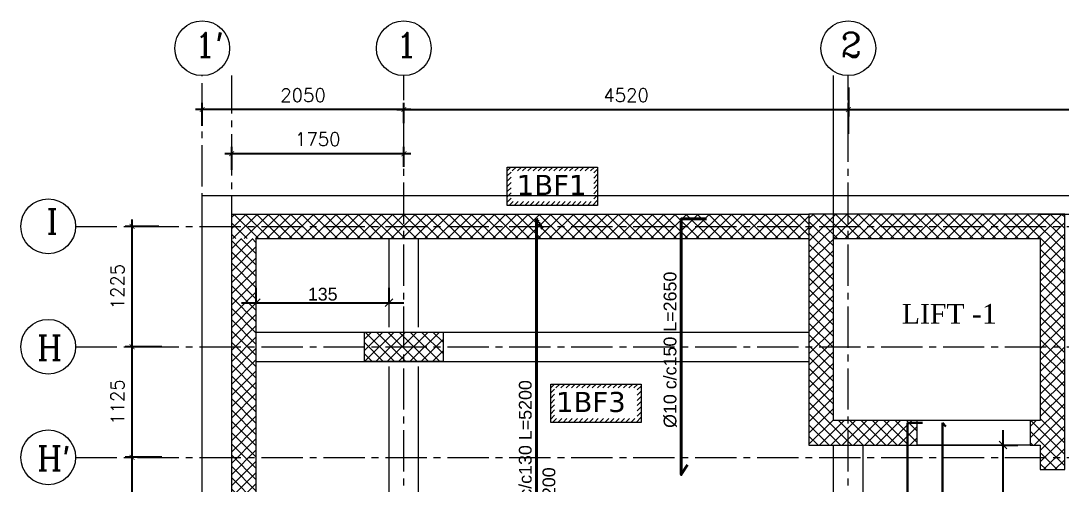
# Model space of a CAD drawing. Header units: inches. Extents: x -26151 to 62940, y -10194 to 246332.
# Drawn here: x -25551 to -24492, y 119575 to 120048 of the extents above; entities that cross this region are included whole.
import ezdxf

# ---------------------------------------------------------------- set-up
doc = ezdxf.new("R2010")
doc.units = ezdxf.units.IN
doc.header["$LTSCALE"] = 0.7
doc.header["$MEASUREMENT"] = 0
for name, pattern in [('ACAD_ISO10W100', [18, 12, -3, 0, -3]), ('CENTER2', [1.125, 0.75, -0.125, 0.125, -0.125]), ('DASHED2', [0.375, 0.25, -0.125])]:
    doc.linetypes.add(name, pattern=pattern)
doc.layers.get('0').update_dxf_attribs({"lineweight": 13})
doc.layers.get('Defpoints').update_dxf_attribs({"lineweight": 5})
for name, color, linetype, lineweight in [('axis', 254, 'ACAD_ISO10W100', 9), ('BEAM', 5, 'Continuous', 0), ('COLUMN', 4, 'Continuous', 20), ('dim', 1, 'Continuous', 25), ('hach', 9, 'Continuous', 9), ('hach 1', 254, 'Continuous', 9), ('hatch', 9, 'Continuous', 9), ('TEXT', 3, 'Continuous', 25), ('top renforcment', 7, 'Continuous', 40)]:
    doc.layers.add(name, color=color, linetype=linetype, lineweight=lineweight)
doc.styles.add('100', font='romans.shx', dxfattribs={"height": 13.5})
doc.styles.add('GENERATED_STYLE_4', font='verdanai.ttf')
doc.styles.add('QW', font='times.ttf', dxfattribs={"height": 15})
doc.styles.add('romanc', font='verdana.ttf', dxfattribs={"height": 250})
doc.styles.get("Standard").update_dxf_attribs({"font": 'arial.ttf', "height": 13})
doc.dimstyles.new('abr100', dxfattribs={"dimtxt": 15, "dimasz": 5, "dimexe": 7, "dimexo": 7, "dimgap": 8, "dimtad": 1, "dimdec": 0, "dimlfac": 10, "dimzin": 4, "dimdsep": 46, "dimtxsty": '100', "dimblk": 'ARCHTICK', "dimcen": 0.09, "dimdle": 7, "dimclrd": 1, "dimclre": 8, "dimclrt": 2, "dimadec": 0, "dimazin": 1, "dimtfac": 1, "dimtdec": 0, "dimtix": 1, "dimtofl": 0, "dimtmove": 0, "dimatfit": 3, "dimldrblk": 'ARCHTICK', "dimfxl": 0, "dimtolj": 1, "dimtzin": 0, "dimlwd": -1, "dimlwe": -1, "dimarcsym": 0})
doc.dimstyles.get("Standard").update_dxf_attribs({"dimtxt": 13, "dimasz": 5, "dimexe": 0.18, "dimexo": 0.0625, "dimgap": 6, "dimtad": 1, "dimdec": 0, "dimlfac": 10, "dimzin": 0, "dimdsep": 46, "dimtxsty": 'Standard', "dimblk": 'ARCHTICK', "dimcen": 0.09, "dimse1": 1, "dimse2": 1, "dimclrd": 1, "dimclre": 7, "dimclrt": 3, "dimadec": 0, "dimazin": 0, "dimtfac": 1, "dimtdec": 0, "dimtix": 1, "dimtofl": 0, "dimtmove": 0, "dimatfit": 3, "dimldrblk": 'ARCHTICK', "dimfxl": 0, "dimtolj": 1, "dimtzin": 0, "dimarcsym": 0})
doc.dimstyles.new('STANDARD$0', dxfattribs={"dimscale": 0, "dimtxt": 50, "dimasz": 8, "dimexe": 15, "dimexo": 0.0625, "dimgap": 2, "dimtad": 1, "dimdec": 0, "dimzin": 0, "dimdsep": 46, "dimtxsty": 'Standard', "dimblk1": 'ARCHTICK', "dimblk2": 'ARCHTICK', "dimsah": 1, "dimcen": 0.09, "dimdle": 15, "dimclrd": 3, "dimclre": 3, "dimclrt": 3, "dimazin": 0, "dimtfac": 1, "dimtdec": 0, "dimtofl": 0, "dimtmove": 1, "dimatfit": 3, "dimldrblk": 'ARCHTICK', "dimfxl": 0, "dimtolj": 1, "dimtzin": 0, "dimarcsym": 0})

# ---------------------------------------------------------------- blocks, each defined once
blk = doc.blocks.new('_ArchTick')
at = {"color": 0, "linetype": 'ByBlock', "lineweight": 0, "const_width": 0.15}
blk.add_lwpolyline([(-0.5, -0.5), (0.5, 0.5)], dxfattribs=at)
blk = doc.blocks.new('*D1463')
at = {"layer": 'Defpoints', "color": 0, "lineweight": 30, "transparency": 16777216}
for p in [(-24709.4, 119957.4), (-25161.4, 119936.5), (-24709.4, 119925.7)]:
    blk.add_point(p, dxfattribs=at)
at = {"layer": 'dim', "color": 8, "transparency": 16777216}
for p, q in [((-25161.4, 119943.5), (-25161.4, 119964.4)), ((-24709.4, 119932.7), (-24709.4, 119964.4))]:
    blk.add_line(p, q, dxfattribs=at)
at = {"layer": 'dim', "color": 1, "transparency": 16777216}
blk.add_line((-25168.4, 119957.4), (-24702.4, 119957.4), dxfattribs=at)
at = {"layer": 'dim', "color": 1, "transparency": 16777216, "xscale": 5, "yscale": 5, "zscale": 5, "rotation": 180}
blk.add_blockref('_ArchTick', (-25161.4, 119957.4), dxfattribs=at)
at = {"layer": 'dim', "color": 1, "transparency": 16777216, "xscale": 5, "yscale": 5, "zscale": 5}
blk.add_blockref('_ArchTick', (-24709.4, 119957.4), dxfattribs=at)
at = {"layer": 'dim', "color": 2, "lineweight": 30, "transparency": 16777216, "insert": (-24935.4, 119972.1), "char_height": 13.5, "attachment_point": 5, "style": '100'}
blk.add_mtext('\\A1;4520', dxfattribs=at)
blk = doc.blocks.new('*D1472')
at = {"layer": 'Defpoints', "color": 0, "lineweight": 30, "transparency": 16777216}
for p in [(-25437.7, 119603.6), (-25400.5, 119603.6), (-25400.5, 119351.1)]:
    blk.add_point(p, dxfattribs=at)
at = {"layer": 'dim', "color": 1, "transparency": 16777216}
blk.add_line((-25437.7, 119344.1), (-25437.7, 119610.6), dxfattribs=at)
at = {"layer": 'dim', "color": 8, "transparency": 16777216}
for p, q in [((-25407.5, 119603.6), (-25444.7, 119603.6)), ((-25407.5, 119351.1), (-25444.7, 119351.1))]:
    blk.add_line(p, q, dxfattribs=at)
at = {"layer": 'dim', "color": 1, "transparency": 16777216, "xscale": 5, "yscale": 5, "zscale": 5}
for p, rotation in [((-25437.7, 119603.6), 90), ((-25437.7, 119351.1), 270)]:
    blk.add_blockref('_ArchTick', p, dxfattribs=dict(at, rotation=rotation))
at = {"layer": 'dim', "color": 2, "lineweight": 30, "transparency": 16777216, "insert": (-25452.5, 119477.3), "char_height": 13.5, "attachment_point": 5, "rotation": 90, "style": '100'}
blk.add_mtext('\\A1;2525', dxfattribs=at)
blk = doc.blocks.new('*D1474')
at = {"layer": 'Defpoints', "color": 0, "lineweight": 30, "transparency": 16777216}
for p in [(-25437.7, 119838.6), (-25403.4, 119838.6), (-25400.5, 119716.1)]:
    blk.add_point(p, dxfattribs=at)
at = {"layer": 'dim', "color": 1, "transparency": 16777216}
blk.add_line((-25437.7, 119709.1), (-25437.7, 119845.6), dxfattribs=at)
at = {"layer": 'dim', "color": 8, "transparency": 16777216}
for p, q in [((-25410.4, 119838.6), (-25444.7, 119838.6)), ((-25407.5, 119716.1), (-25444.7, 119716.1))]:
    blk.add_line(p, q, dxfattribs=at)
at = {"layer": 'dim', "color": 1, "transparency": 16777216, "xscale": 5, "yscale": 5, "zscale": 5}
for p, rotation in [((-25437.7, 119838.6), 90), ((-25437.7, 119716.1), 270)]:
    blk.add_blockref('_ArchTick', p, dxfattribs=dict(at, rotation=rotation))
at = {"layer": 'dim', "color": 2, "lineweight": 30, "transparency": 16777216, "insert": (-25452.5, 119777.3), "char_height": 13.5, "attachment_point": 5, "rotation": 90, "style": '100'}
blk.add_mtext('\\A1;1225', dxfattribs=at)
blk = doc.blocks.new('*D1475')
at = {"layer": 'Defpoints', "color": 0, "lineweight": 30, "transparency": 16777216}
for p in [(-25437.7, 119716.1), (-25400.5, 119716.1), (-25400.5, 119603.6)]:
    blk.add_point(p, dxfattribs=at)
at = {"layer": 'dim', "color": 8, "transparency": 16777216}
for p, q in [((-25407.5, 119716.1), (-25444.7, 119716.1)), ((-25407.5, 119603.6), (-25444.7, 119603.6))]:
    blk.add_line(p, q, dxfattribs=at)
at = {"layer": 'dim', "color": 1, "transparency": 16777216}
blk.add_line((-25437.7, 119596.6), (-25437.7, 119723.1), dxfattribs=at)
at = {"layer": 'dim', "color": 1, "transparency": 16777216, "xscale": 5, "yscale": 5, "zscale": 5}
for p, rotation in [((-25437.7, 119716.1), 90), ((-25437.7, 119603.6), 270)]:
    blk.add_blockref('_ArchTick', p, dxfattribs=dict(at, rotation=rotation))
at = {"layer": 'dim', "color": 2, "lineweight": 30, "transparency": 16777216, "insert": (-25452.5, 119659.8), "char_height": 13.5, "attachment_point": 5, "rotation": 90, "style": '100'}
blk.add_mtext('\\A1;1125', dxfattribs=at)
blk = doc.blocks.new('*D1476')
at = {"layer": 'Defpoints', "color": 0, "lineweight": 30, "transparency": 16777216}
for p in [(-25366.4, 119957.4), (-25366.4, 119934), (-25161.4, 119936.8)]:
    blk.add_point(p, dxfattribs=at)
at = {"layer": 'dim', "color": 8, "transparency": 16777216}
for p, q in [((-25366.4, 119941), (-25366.4, 119964.4)), ((-25161.4, 119943.8), (-25161.4, 119964.4))]:
    blk.add_line(p, q, dxfattribs=at)
at = {"layer": 'dim', "color": 1, "transparency": 16777216}
blk.add_line((-25154.4, 119957.4), (-25373.4, 119957.4), dxfattribs=at)
at = {"layer": 'dim', "color": 1, "transparency": 16777216, "xscale": 5, "yscale": 5, "zscale": 5, "rotation": 180}
blk.add_blockref('_ArchTick', (-25366.4, 119957.4), dxfattribs=at)
at = {"layer": 'dim', "color": 1, "transparency": 16777216, "xscale": 5, "yscale": 5, "zscale": 5}
blk.add_blockref('_ArchTick', (-25161.4, 119957.4), dxfattribs=at)
at = {"layer": 'dim', "color": 2, "lineweight": 30, "transparency": 16777216, "insert": (-25263.9, 119972.1), "char_height": 13.5, "attachment_point": 5, "style": '100'}
blk.add_mtext('\\A1;2050', dxfattribs=at)
blk = doc.blocks.new('*D1477')
at = {"layer": 'Defpoints', "color": 0, "lineweight": 30, "transparency": 16777216}
for p in [(-24709.4, 119987), (-24069.4, 119957.4), (-24069.4, 119928.3)]:
    blk.add_point(p, dxfattribs=at)
at = {"layer": 'dim', "color": 8, "transparency": 16777216}
for p, q in [((-24709.4, 119980), (-24709.4, 119950.4)), ((-24069.4, 119935.3), (-24069.4, 119964.4))]:
    blk.add_line(p, q, dxfattribs=at)
at = {"layer": 'dim', "color": 1, "transparency": 16777216}
blk.add_line((-24716.4, 119957.4), (-24062.4, 119957.4), dxfattribs=at)
at = {"layer": 'dim', "color": 1, "transparency": 16777216, "xscale": 5, "yscale": 5, "zscale": 5, "rotation": 180}
blk.add_blockref('_ArchTick', (-24709.4, 119957.4), dxfattribs=at)
at = {"layer": 'dim', "color": 1, "transparency": 16777216, "xscale": 5, "yscale": 5, "zscale": 5}
blk.add_blockref('_ArchTick', (-24069.4, 119957.4), dxfattribs=at)
at = {"layer": 'dim', "color": 2, "lineweight": 30, "transparency": 16777216, "insert": (-24389.4, 119972.1), "char_height": 13.5, "attachment_point": 5, "style": '100'}
blk.add_mtext('\\A1;6400', dxfattribs=at)
blk = doc.blocks.new('*D1547')
at = {"layer": 'Defpoints', "color": 0, "transparency": 16777216}
for p in [(-24879.2, 119861.1), (-24877.5, 119861.1), (-24879.2, 119586.1)]:
    blk.add_point(p, dxfattribs=at)
at = {"layer": 'TEXT', "color": 3, "transparency": 16777216, "insert": (-24890.5, 119713), "char_height": 13, "attachment_point": 5, "rotation": 90}
blk.add_mtext('\\A1;%%C10 c/c150 L=2650', dxfattribs=at)
blk = doc.blocks.new('*D1568')
at = {"layer": 'Defpoints', "color": 0, "transparency": 16777216}
for p in [(-25001.2, 119846.1, -59863), (-25001.2, 119846.1), (-25001.2, 119326.1, -59863)]:
    blk.add_point(p, dxfattribs=at)
at = {"layer": 'TEXT', "color": 3, "transparency": 16777216, "insert": (-25013.8, 119573.2), "char_height": 13, "attachment_point": 5, "rotation": 90}
blk.add_mtext('\\A1;5200', dxfattribs=at)
blk = doc.blocks.new('*D1569')
at = {"layer": 'Defpoints', "color": 0, "transparency": 16777216}
for p in [(-25026.4, 119846.1, -19467.6), (-25024.7, 119846.1), (-25026.4, 119326, -40395.4)]:
    blk.add_point(p, dxfattribs=at)
at = {"layer": 'TEXT', "color": 3, "transparency": 16777216, "insert": (-25037.7, 119602.6), "char_height": 13, "attachment_point": 5, "rotation": 90}
blk.add_mtext('\\A1;%%C10 c/c130 L=5200', dxfattribs=at)
blk = doc.blocks.new('*D1595')
at = {"layer": 'Defpoints', "color": 0, "lineweight": 30, "transparency": 16777216}
for p in [(-25336.4, 119912.5), (-25336.4, 119889.2), (-25161.4, 119892)]:
    blk.add_point(p, dxfattribs=at)
at = {"layer": 'dim', "color": 8, "transparency": 16777216}
for p, q in [((-25336.4, 119896.2), (-25336.4, 119919.5)), ((-25161.4, 119899), (-25161.4, 119919.5))]:
    blk.add_line(p, q, dxfattribs=at)
at = {"layer": 'dim', "color": 1, "transparency": 16777216}
blk.add_line((-25154.4, 119912.5), (-25343.4, 119912.5), dxfattribs=at)
at = {"layer": 'dim', "color": 1, "transparency": 16777216, "xscale": 5, "yscale": 5, "zscale": 5, "rotation": 180}
blk.add_blockref('_ArchTick', (-25336.4, 119912.5), dxfattribs=at)
at = {"layer": 'dim', "color": 1, "transparency": 16777216, "xscale": 5, "yscale": 5, "zscale": 5}
blk.add_blockref('_ArchTick', (-25161.4, 119912.5), dxfattribs=at)
at = {"layer": 'dim', "color": 2, "lineweight": 30, "transparency": 16777216, "insert": (-25248.9, 119927.3), "char_height": 13.5, "attachment_point": 5, "style": '100'}
blk.add_mtext('\\A1;1750', dxfattribs=at)
blk = doc.blocks.new('*D1631')
at = {"layer": 'Defpoints', "color": 0, "linetype": 'ByBlock', "lineweight": 30, "transparency": 16777216}
for p in [(-24639.4, 119616.1), (-24639.4, 119366.1), (-24552.2, 119366.1)]:
    blk.add_point(p, dxfattribs=at)
at = {"layer": 'hach', "color": 3, "lineweight": -2, "transparency": 16777216}
for p, q in [((-24552.2, 119631.1), (-24552.2, 119351.1)), ((-24553.5, 119616.1), (-24537.2, 119616.1)), ((-24553.5, 119366.1), (-24537.2, 119366.1))]:
    blk.add_line(p, q, dxfattribs=at)
at = {"layer": 'hach', "color": 3, "linetype": 'ByBlock', "lineweight": -2, "transparency": 16777216, "xscale": 8, "yscale": 8, "zscale": 8}
for p, rotation in [((-24552.2, 119616.1), 90), ((-24552.2, 119366.1), 270)]:
    blk.add_blockref('_ArchTick', p, dxfattribs=dict(at, rotation=rotation))
at = {"layer": 'hach', "color": 3, "linetype": 'ByBlock', "lineweight": 30, "transparency": 16777216, "insert": (-24560.9, 119491.1), "char_height": 13, "attachment_point": 5, "rotation": 90}
blk.add_mtext('\\A1;250', dxfattribs=at)
blk = doc.blocks.new('*D1689')
at = {"layer": 'Defpoints', "color": 0, "linetype": 'ByBlock', "lineweight": 30, "transparency": 16777216}
for p in [(-25176.4, 119760.9), (-25311.4, 119731.1), (-25176.4, 119731.1)]:
    blk.add_point(p, dxfattribs=at)
at = {"layer": 'hach', "color": 3, "lineweight": -2, "transparency": 16777216}
for p, q in [((-25311.4, 119759.6), (-25311.4, 119775.9)), ((-25176.4, 119759.6), (-25176.4, 119775.9)), ((-25326.4, 119760.9), (-25161.4, 119760.9))]:
    blk.add_line(p, q, dxfattribs=at)
at = {"layer": 'hach', "color": 3, "linetype": 'ByBlock', "lineweight": -2, "transparency": 16777216, "xscale": 8, "yscale": 8, "zscale": 8, "rotation": 180}
blk.add_blockref('_ArchTick', (-25311.4, 119760.9), dxfattribs=at)
at = {"layer": 'hach', "color": 3, "linetype": 'ByBlock', "lineweight": -2, "transparency": 16777216, "xscale": 8, "yscale": 8, "zscale": 8}
blk.add_blockref('_ArchTick', (-25176.4, 119760.9), dxfattribs=at)
at = {"layer": 'hach', "color": 3, "linetype": 'ByBlock', "lineweight": 30, "transparency": 16777216, "insert": (-25243.9, 119769.5), "char_height": 13, "attachment_point": 5}
blk.add_mtext('\\A1;135', dxfattribs=at)
blk = doc.blocks.new('*D1695')
at = {"layer": 'Defpoints', "color": 0, "lineweight": 30, "transparency": 16777216}
for p in [(-24611, 119699.8), (-24606.7, 119699.8, -19467.6), (-24606.7, 119179.8, -40395.4)]:
    blk.add_point(p, dxfattribs=at)
at = {"layer": 'TEXT', "color": 3, "transparency": 16777216, "insert": (-24624, 119456.3), "char_height": 13, "attachment_point": 5, "rotation": 90}
blk.add_mtext('\\A1;%%C10 c/c130 L=3100', dxfattribs=at)

msp = doc.modelspace()

# ---------------------------------------------------------------- hatches: boundary and pattern name
at = {"layer": 'hach 1', "linetype": 'ByBlock'}
h = msp.add_hatch(dxfattribs=at)
h.set_pattern_fill('ANSI31', color=1, scale=30, style=0)
h.set_pattern_definition([(45, (-12598.912, 220.7946), (-2.65165043, 2.65165043), [])])
h.paths.add_polyline_path([(-24964.36, 119898.96), (-25056.31, 119898.96), (-25056.31, 119859.96), (-24964.36, 119859.96)])
h.paths.add_polyline_path([(-24968.36, 119894.96), (-24968.36, 119863.96), (-25052.31, 119863.96), (-25052.31, 119894.96)], flags=16)
h = msp.add_hatch(dxfattribs=at)
h.set_pattern_fill('ANSI31', color=1, scale=30, style=0)
h.set_pattern_definition([(45, (-12554.677, 0), (-2.65165043, 2.65165043), [])])
h.paths.add_polyline_path([(-24920.13, 119678.17), (-25012.07, 119678.17), (-25012.07, 119639.17), (-24920.13, 119639.17)])
h.paths.add_polyline_path([(-24924.13, 119674.17), (-24924.13, 119643.17), (-25008.07, 119643.17), (-25008.07, 119674.17)], flags=16)
at = {"layer": 'hatch', "ltscale": 0.5}
h = msp.add_hatch(dxfattribs=at)
h.set_pattern_fill('NET', color=1, scale=65, angle=45, style=0)
h.set_pattern_definition([(45, (-489618.332, -142775.935), (-5.7452426, 5.7452426), []), (135, (-489618.332, -142775.935), (-5.7452426, -5.7452426), [])])
h.paths.add_polyline_path([(-24749.44, 119851.08), (-24749.44, 119826.08), (-25336.44, 119826.08), (-25336.44, 119851.08)])
h = msp.add_hatch(dxfattribs=at)
h.set_pattern_fill('NET', color=1, scale=65, angle=45, style=0)
h.set_pattern_definition([(45, (-454839.824, -142804.396), (-5.7452426, 5.7452426), []), (135, (-454839.824, -142804.396), (-5.7452426, -5.7452426), [])])
h.paths.add_polyline_path([(-24489.44, 119591.08), (-24489.44, 119851.08), (-24749.44, 119851.08), (-24749.44, 119616.08), (-24639.44, 119616.08), (-24639.44, 119641.08), (-24724.44, 119641.08), (-24724.44, 119826.08), (-24514.44, 119826.08), (-24514.44, 119641.08), (-24524.44, 119641.08), (-24524.44, 119616.08), (-24514.44, 119616.08), (-24514.44, 119591.08)])
h = msp.add_hatch(dxfattribs=at)
h.set_pattern_fill('NET', color=1, scale=65, angle=45, style=0)
h.set_pattern_definition([(45, (-489249.347, -142772.044), (-5.7452426, 5.7452426), []), (135, (-489249.347, -142772.044), (-5.7452426, -5.7452426), [])])
h.paths.add_polyline_path([(-25336.44, 119826.29), (-25311.44, 119826.08), (-25311.44, 118951.08), (-25336.46, 118951.08)])
h = msp.add_hatch(dxfattribs=at)
h.set_pattern_fill('NET', color=1, scale=65, angle=45, style=0)
h.set_pattern_definition([(45, (-487281.631, -142697.6286), (-5.7452426, 5.7452426), []), (135, (-487281.631, -142697.6286), (-5.7452426, -5.7452426), [])])
h.paths.add_polyline_path([(-25201.44, 119731.08), (-25121.44, 119731.08), (-25121.44, 119701.08), (-25201.44, 119701.08)])

# ---------------------------------------------------------------- linework, layer by layer
at = {"color": 1, "lineweight": 20}
for p, q in [((-24524.44, 119641.08), (-24639.44, 119641.08)), ((-24524.44, 119616.08), (-24639.44, 119616.08))]:
    msp.add_line(p, q, dxfattribs=at)
for centre in [(-25366.45, 120019.84), (-25161.45, 120019.84), (-24709.45, 120019.84), (-25523, 119838.58), (-25523, 119716.08), (-25523, 119603.58)]:
    msp.add_ellipse(centre, major_axis=(-0.02, 27.86), ratio=1, start_param=4.7118466, end_param=10.9950319, dxfattribs=at)
at = {"layer": 'axis', "color": 1, "linetype": 'CENTER2', "ltscale": 80}
for p, q in [((-25366.44, 117926.24), (-25366.44, 119991.98)), ((-25336.44, 119575.36), (-25336.44, 119991.98)), ((-25161.44, 116376.08), (-25161.44, 119991.98)), ((-24709.44, 116376.08), (-24709.44, 119991.98)), ((-25495.14, 119838.58), (-22887.88, 119838.58)), ((-25495.14, 119716.08), (-22887.88, 119716.08)), ((-25495.14, 119716.08), (-22887.88, 119716.08)), ((-25495.14, 119603.58), (-23961.2, 119603.58))]:
    msp.add_line(p, q, dxfattribs=at)
at = {"layer": 'BEAM', "color": 1, "linetype": 'Continuous'}
for p, q in [((-24724.44, 119641.08), (-24724.44, 119991.98)), ((-25176.44, 119736.08), (-25176.44, 119826.08)), ((-25146.44, 119736.08), (-25146.44, 119826.08)), ((-24724.44, 119826.08), (-24539.44, 119826.08)), ((-25311.44, 119731.08), (-24749.44, 119731.08)), ((-25311.44, 119701.08), (-24749.44, 119701.08)), ((-25176.44, 119371.08), (-25176.44, 119696.08)), ((-25146.44, 119371.08), (-25146.44, 119696.08)), ((-24724.44, 119371.08), (-24724.44, 119616.08)), ((-24724.44, 119616.08), (-24539.44, 119616.08)), ((-24694.44, 119371.08), (-24694.44, 119616.08))]:
    msp.add_line(p, q, dxfattribs=at)
at = {"layer": 'COLUMN', "color": 1}
for p, q in [((-25336.44, 118976.08), (-25336.44, 119851.08)), ((-25336.44, 119851.08), (-24749.44, 119851.08)), ((-24514.44, 119851.08), (-24079.44, 119851.08)), ((-25311.44, 118951.08), (-25311.44, 119826.08)), ((-25311.44, 119826.08), (-24749.44, 119826.08))]:
    msp.add_line(p, q, dxfattribs=at)
msp.add_lwpolyline([(-24489.44, 119591.08), (-24489.44, 119851.08), (-24749.44, 119851.08), (-24749.44, 119616.08), (-24639.44, 119616.08), (-24639.44, 119641.08), (-24724.44, 119641.08), (-24724.44, 119826.08), (-24514.44, 119826.08), (-24514.44, 119641.08), (-24514.44, 119641.08), (-24524.44, 119641.08), (-24524.44, 119616.08), (-24514.44, 119616.08), (-24514.44, 119591.08), (-24489.44, 119591.08), (-24489.44, 119591.08)], dxfattribs=at)
msp.add_lwpolyline([(-25201.44, 119731.08), (-25121.44, 119731.08), (-25121.44, 119701.08), (-25201.44, 119701.08)], close=True, dxfattribs=at)
at = {"layer": 'hach', "color": 2, "linetype": 'ByBlock'}
msp.add_line((-24649.16, 119638.58), (-24634.16, 119638.58), dxfattribs=at)
at = {"layer": 'hach', "color": 1, "linetype": 'ByBlock', "lineweight": 30}
msp.add_line((-24613.79, 119638.58), (-24610.2, 119634.85), dxfattribs=at)
at = {"layer": 'hach', "color": 1, "linetype": 'ByBlock'}
msp.add_lwpolyline([(-22768.08, 117014.98), (-23582.23, 116475.94), (-25366.44, 116376.18), (-25366.44, 119870.13), (-23267.88, 119870.04), (-22768.08, 117014.98)], dxfattribs=at)
at = {"layer": 'hach', "color": 1, "linetype": 'ByBlock', "lineweight": 15}
msp.add_lwpolyline([(-25201.44, 119731.08), (-25121.44, 119731.08), (-25121.44, 119701.08), (-25201.44, 119701.08)], close=True, dxfattribs=at)
at = {"layer": 'hach', "color": 1, "linetype": 'ByBlock', "lineweight": 30}
for points in [[(-24649.56, 119101.09), (-24649.16, 119638.58), (-24634.16, 119638.58)], [(-24613.79, 119638.58), (-24613.79, 119331.08), (-24610.13, 119334.71)]]:
    msp.add_lwpolyline(points, dxfattribs=at)
at = {"layer": 'hach 1', "color": 1, "linetype": 'ByBlock'}
for points in [[(-25056.31, 119898.96), (-24964.36, 119898.96), (-24964.36, 119859.96), (-25056.31, 119859.96)], [(-25012.07, 119678.17), (-24920.13, 119678.17), (-24920.13, 119639.17), (-25012.07, 119639.17)]]:
    msp.add_lwpolyline(points, close=True, dxfattribs=at)
at = {"layer": 'top renforcment', "color": 1, "linetype": 'DASHED2', "ltscale": 2, "elevation": 35582.37}
msp.add_lwpolyline([(-25021.58, 119335.79), (-25026.38, 119326.05), (-25026.38, 119846.08), (-25020.56, 119836.34)], dxfattribs=at)
at = {"layer": 'top renforcment', "color": 1}
msp.add_lwpolyline([(-24873, 119595.82), (-24879.28, 119586.08), (-24879.27, 119846.08), (-24853.78, 119846.08)], dxfattribs=at)

# ---------------------------------------------------------------- texts
at = {"layer": 'TEXT', "color": 1}
for s, height, style, p in [('1BF1', 20.4, 'romanc', (-25046.59, 119870.53)), ('LIFT -1', 20, 'QW', (-24654.99, 119739.63)), ('1BF3', 20.4, 'romanc', (-25006.69, 119649.73))]:
    msp.add_text(s, height=height, dxfattribs=dict(at, style=style)).set_placement(p)
at = {"layer": 'TEXT', "color": 1, "char_height": 25, "attachment_point": 1, "style": 'GENERATED_STYLE_4'}
for s, insert in [("{\\Fromanc|c0;1'}", (-25374.37, 120035.78)), ('{\\Fromanc|c0;1}', (-25169.37, 120035.78)), ('{\\Fromanc|c0;2}', (-24717.37, 120035.78)), ('{\\Fromanc|c0;I}', (-25524.75, 119856.02)), ('{\\Fromanc|c0;H}', (-25534.45, 119727.59)), ("{\\Fromanc|c0;H'}", (-25534.45, 119615.09))]:
    msp.add_mtext(s, dxfattribs=dict(at, insert=insert))

# ---------------------------------------------------------------- dimensions: what is measured, and where the dimension line sits
at = {"layer": 'dim', "color": 1, "lineweight": 30}
for base, p1, p2, picture, middle in [((-25366.44, 119957.35), (-25161.44, 119936.82), (-25366.44, 119934.04), '*D1476', (-25263.94, 119972.1)), ((-24709.44, 119957.35), (-25161.44, 119936.47), (-24709.44, 119925.69), '*D1463', (-24935.44, 119972.1)), ((-24069.44, 119957.35), (-24709.44, 119986.98), (-24069.44, 119928.32), '*D1477', (-24389.44, 119972.1)), ((-25336.44, 119912.52), (-25161.44, 119891.98), (-25336.44, 119889.2), '*D1595', (-25248.94, 119927.27))]:
    dim = msp.add_linear_dim(base=base, p1=p1, p2=p2, dimstyle='abr100', dxfattribs=at)
    dim.commit()
    dim.dimension.update_dxf_attribs({"geometry": picture, "text_midpoint": middle})
for base, p1, p2, picture, middle in [((-25437.72, 119838.58), (-25400.51, 119716.08), (-25403.45, 119838.58), '*D1474', (-25452.47, 119777.33)), ((-25437.72, 119716.08), (-25400.51, 119603.58), (-25400.51, 119716.08), '*D1475', (-25452.47, 119659.83)), ((-25437.72, 119603.58), (-25400.51, 119351.08), (-25400.51, 119603.58), '*D1472', (-25452.47, 119477.33))]:
    dim = msp.add_linear_dim(base=base, p1=p1, p2=p2, angle=90, dimstyle='abr100', dxfattribs=at)
    dim.commit()
    dim.dimension.update_dxf_attribs({"geometry": picture, "text_midpoint": middle})
at = {"layer": 'hach', "color": 0, "linetype": 'ByBlock', "lineweight": 30}
dim = msp.add_linear_dim(base=(-25176.44, 119760.87), p1=(-25311.44, 119731.08), p2=(-25176.44, 119731.08), dimstyle='STANDARD$0', override={"dimscale": 1, "dimfxl": 1.25}, dxfattribs=at)
dim.commit()
dim.dimension.update_dxf_attribs({"geometry": '*D1689', "text_midpoint": (-25243.94, 119769.51)})
at = {"layer": 'hach', "color": 4, "linetype": 'ByBlock', "lineweight": 30}
dim = msp.add_linear_dim(base=(-24552.25, 119366.08), p1=(-24639.44, 119616.08), p2=(-24639.44, 119366.08), angle=90, dimstyle='STANDARD$0', override={"dimscale": 1, "dimfxl": 1.25}, dxfattribs=at)
dim.commit()
dim.dimension.update_dxf_attribs({"geometry": '*D1631', "text_midpoint": (-24560.88, 119491.08)})
at = {"layer": 'TEXT', "color": 1}
for base, p1, p2, text, picture, middle in [((-24877.55, 119861.08, 13009.85), (-24879.24, 119586.08, 13009.85), (-24879.24, 119861.08, 13009.85), '%%C10 c/c150 L=2650', '*D1547', (-24877.55, 119713.03, 13009.85)), ((-25024.66, 119846.08, 48592.23), (-25026.35, 119326.05, 8196.84), (-25026.35, 119846.08, 29124.59), '%%C10 c/c130 L=<>', '*D1569', (-25024.66, 119602.61, 48592.23)), ((-24610.96, 119699.81, 48592.23), (-24606.66, 119179.78, 8196.84), (-24606.66, 119699.81, 29124.59), '%%C10 c/c130 L=3100', '*D1695', (-24610.96, 119456.34, 48592.23))]:
    dim = msp.add_linear_dim(base=base, p1=p1, p2=p2, angle=90, text=text, dimstyle='Standard', override={"dimsd1": 1, "dimsd2": 1, "dimfxl": 0.1, "dimfxlon": 1}, dxfattribs=at)
    dim.commit()
    dim.dimension.update_dxf_attribs({"geometry": picture, "text_midpoint": middle, "dimtype": 160})
dim = msp.add_linear_dim(base=(-25001.19, 119846.08, 60959.19), p1=(-25001.19, 119326.08, 1096.17), p2=(-25001.19, 119846.08, 1096.17), angle=90, dimstyle='Standard', override={"dimsd1": 1, "dimsd2": 1, "dimfxl": 0.1, "dimfxlon": 1}, dxfattribs=at)
dim.commit()
dim.dimension.update_dxf_attribs({"geometry": '*D1568', "text_midpoint": (-25001.19, 119573.2, 60959.19), "dimtype": 161})

doc.saveas('drawing.dxf')
